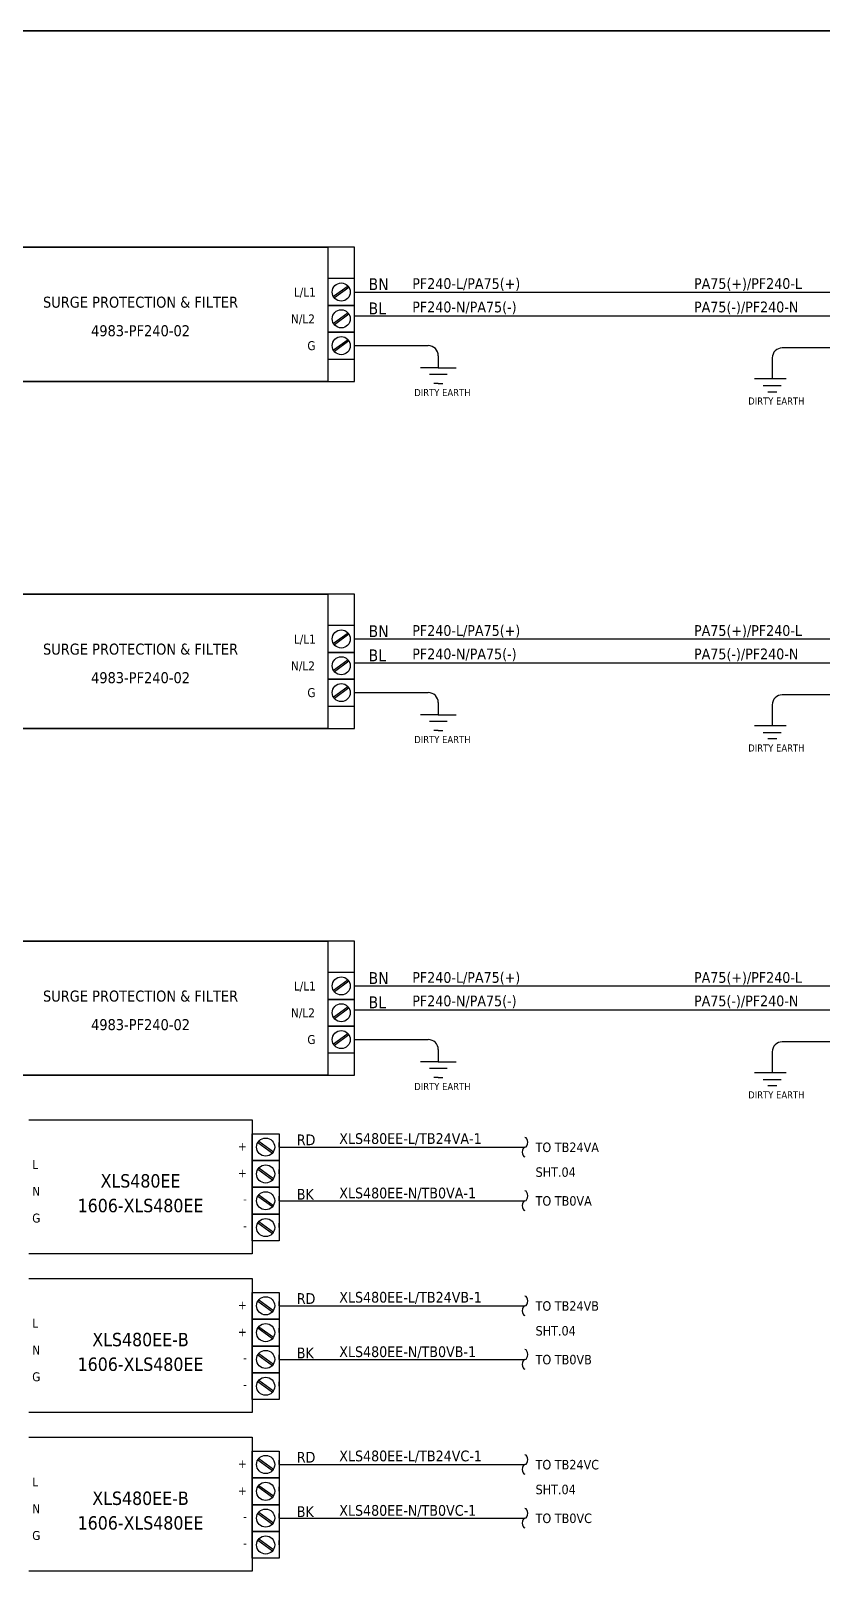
# Model space of a CAD drawing. Header units: millimetres. Extents: x 0 to 1792788, y -13 to 262234.
# Drawn here: x 275083 to 292481, y 219326 to 253193 of the extents above; entities that cross this region are included whole.
import ezdxf
from ezdxf.enums import TextEntityAlignment as Align

# ---------------------------------------------------------------- set-up
doc = ezdxf.new("R2010")
doc.units = ezdxf.units.MM
doc.layers.add('HELPPOINT', color=7, linetype='Continuous', lineweight=25)
doc.layers.add('power', color=7, linetype='Continuous', lineweight=25)
doc.styles.add('Tahoma', font='')
doc.styles.get('Tahoma').set_extended_font_data('Tahoma')

# ---------------------------------------------------------------- blocks, each defined once
blk = doc.blocks.new('TPA')
at = {"layer": 'HELPPOINT', "color": 4, "lineweight": 35, "ltscale": 25.4}
blk.add_line((14292753, 12827491), (14405128, 12827491), dxfattribs=at)
blk.add_line((14292753, 12827491), (14405128, 12827491), dxfattribs=at)

msp = doc.modelspace()

# ---------------------------------------------------------------- linework, layer by layer
at = {"ltscale": 25.4}
for p, q in [((273376, 248433), (281613, 248433)), ((281613, 247057), (281613, 246861)), ((273376, 240804), (281613, 240804)), ((281613, 239429), (281613, 239233)), ((273376, 233176), (281613, 233176)), ((281613, 231801), (281613, 231604)), ((275039, 229251), (279951, 229251)), ((279951, 229251), (279951, 227778)), ((279951, 227778), (279951, 226304)), ((279951, 226304), (275039, 226304)), ((275039, 225762), (279951, 225762)), ((279951, 225762), (279951, 224289)), ((279951, 224289), (279951, 222815)), ((279951, 222815), (275039, 222815)), ((275039, 222273), (279951, 222273)), ((279951, 222273), (279951, 220800)), ((279951, 220800), (279951, 219326)), ((279951, 219326), (275039, 219326))]:
    msp.add_line(p, q, dxfattribs=at)
at = {"color": 2, "ltscale": 25.4}
for p, q in [((281613, 248433), (281613, 245485)), ((281613, 248433), (281613, 245485)), ((281613, 246959), (281613, 245485)), ((281613, 245485), (273376, 245485)), ((281613, 240804), (281613, 237857)), ((281613, 240804), (281613, 237857)), ((281613, 239331), (281613, 237857)), ((281613, 237857), (273376, 237857)), ((281613, 233176), (281613, 230229)), ((281613, 233176), (281613, 230229)), ((281613, 231703), (281613, 230229)), ((281613, 230229), (273376, 230229))]:
    msp.add_line(p, q, dxfattribs=at)
at = {"color": 7, "ltscale": 25.4}
for p, q in [((282202, 247745), (281613, 247745)), ((281613, 247745), (281613, 247155)), ((282058, 247581), (281737, 247348)), ((282058, 247581), (281737, 247348)), ((282058, 247581), (281737, 247348)), ((282058, 247581), (281737, 247348)), ((282058, 247581), (281737, 247348)), ((282058, 247581), (281737, 247348)), ((282058, 247581), (281737, 247348)), ((282058, 247581), (281737, 247348)), ((282058, 247581), (281737, 247348)), ((282058, 247581), (281737, 247348)), ((282058, 247581), (281737, 247348)), ((282058, 247581), (281737, 247348)), ((282058, 247581), (281737, 247348)), ((282058, 247581), (281737, 247348)), ((282058, 247581), (281737, 247348)), ((282202, 247155), (282202, 247745)), ((282078, 247553), (281757, 247320)), ((282078, 247553), (281757, 247320)), ((282078, 247553), (281757, 247320)), ((282078, 247553), (281757, 247320)), ((282078, 247553), (281757, 247320)), ((282202, 247450), (282202, 247548)), ((281613, 247155), (282202, 247155)), ((282202, 247155), (281613, 247155)), ((281613, 247155), (281613, 246566)), ((282058, 246992), (281737, 246759)), ((282058, 246992), (281737, 246759)), ((282058, 246992), (281737, 246759)), ((282058, 246992), (281737, 246759)), ((282058, 246992), (281737, 246759)), ((282058, 246992), (281737, 246759)), ((282058, 246992), (281737, 246759)), ((282058, 246992), (281737, 246759)), ((282058, 246992), (281737, 246759)), ((282058, 246992), (281737, 246759)), ((282058, 246992), (281737, 246759)), ((282058, 246992), (281737, 246759)), ((282058, 246992), (281737, 246759)), ((282058, 246992), (281737, 246759)), ((282058, 246992), (281737, 246759)), ((282078, 246964), (281757, 246731)), ((282078, 246964), (281757, 246731)), ((282078, 246964), (281757, 246731)), ((282078, 246964), (281757, 246731)), ((282078, 246964), (281757, 246731)), ((282202, 246566), (282202, 247155)), ((282202, 246861), (282202, 246959)), ((281613, 246566), (282202, 246566)), ((282202, 246566), (281613, 246566)), ((281613, 246566), (281613, 245977)), ((282202, 245977), (282202, 246566)), ((282058, 246402), (281737, 246169)), ((282058, 246402), (281737, 246169)), ((282058, 246402), (281737, 246169)), ((282058, 246402), (281737, 246169)), ((282058, 246402), (281737, 246169)), ((282058, 246402), (281737, 246169)), ((282058, 246402), (281737, 246169)), ((282058, 246402), (281737, 246169)), ((282058, 246402), (281737, 246169)), ((282058, 246402), (281737, 246169)), ((282058, 246402), (281737, 246169)), ((282058, 246402), (281737, 246169)), ((282058, 246402), (281737, 246169)), ((282058, 246402), (281737, 246169)), ((282058, 246402), (281737, 246169)), ((282078, 246374), (281757, 246141)), ((282078, 246374), (281757, 246141)), ((282078, 246374), (281757, 246141)), ((282078, 246374), (281757, 246141)), ((282078, 246374), (281757, 246141)), ((281613, 245977), (282202, 245977)), ((282202, 240117), (281613, 240117)), ((281613, 240117), (281613, 239527)), ((282058, 239953), (281737, 239720)), ((282058, 239953), (281737, 239720)), ((282058, 239953), (281737, 239720)), ((282058, 239953), (281737, 239720)), ((282058, 239953), (281737, 239720)), ((282058, 239953), (281737, 239720)), ((282058, 239953), (281737, 239720)), ((282058, 239953), (281737, 239720)), ((282058, 239953), (281737, 239720)), ((282058, 239953), (281737, 239720)), ((282058, 239953), (281737, 239720)), ((282058, 239953), (281737, 239720)), ((282058, 239953), (281737, 239720)), ((282058, 239953), (281737, 239720)), ((282058, 239953), (281737, 239720)), ((282078, 239925), (281757, 239692)), ((282078, 239925), (281757, 239692)), ((282078, 239925), (281757, 239692)), ((282078, 239925), (281757, 239692)), ((282078, 239925), (281757, 239692)), ((282202, 239527), (282202, 240117)), ((282202, 239822), (282202, 239920)), ((281613, 239527), (282202, 239527)), ((282202, 239527), (281613, 239527)), ((281613, 239527), (281613, 238938)), ((282202, 238938), (282202, 239527)), ((282058, 239363), (281737, 239131)), ((282058, 239363), (281737, 239131)), ((282058, 239363), (281737, 239131)), ((282058, 239363), (281737, 239131)), ((282058, 239363), (281737, 239131)), ((282058, 239363), (281737, 239131)), ((282058, 239363), (281737, 239131)), ((282058, 239363), (281737, 239131)), ((282058, 239363), (281737, 239131)), ((282058, 239363), (281737, 239131)), ((282058, 239363), (281737, 239131)), ((282058, 239363), (281737, 239131)), ((282058, 239363), (281737, 239131)), ((282058, 239363), (281737, 239131)), ((282058, 239363), (281737, 239131)), ((282078, 239336), (281757, 239103)), ((282078, 239336), (281757, 239103)), ((282078, 239336), (281757, 239103)), ((282078, 239336), (281757, 239103)), ((282078, 239336), (281757, 239103)), ((282202, 239233), (282202, 239331)), ((281613, 238938), (282202, 238938)), ((282202, 238938), (281613, 238938)), ((281613, 238938), (281613, 238348)), ((282058, 238774), (281737, 238541)), ((282058, 238774), (281737, 238541)), ((282058, 238774), (281737, 238541)), ((282058, 238774), (281737, 238541)), ((282058, 238774), (281737, 238541)), ((282058, 238774), (281737, 238541)), ((282058, 238774), (281737, 238541)), ((282058, 238774), (281737, 238541)), ((282058, 238774), (281737, 238541)), ((282058, 238774), (281737, 238541)), ((282058, 238774), (281737, 238541)), ((282058, 238774), (281737, 238541)), ((282058, 238774), (281737, 238541)), ((282058, 238774), (281737, 238541)), ((282058, 238774), (281737, 238541)), ((282202, 238348), (282202, 238938)), ((282078, 238746), (281757, 238513)), ((282078, 238746), (281757, 238513)), ((282078, 238746), (281757, 238513)), ((282078, 238746), (281757, 238513)), ((282078, 238746), (281757, 238513)), ((281613, 238348), (282202, 238348)), ((282202, 232488), (281613, 232488)), ((281613, 232488), (281613, 231899)), ((282202, 231899), (282202, 232488)), ((282058, 232325), (281737, 232092)), ((282058, 232325), (281737, 232092)), ((282058, 232325), (281737, 232092)), ((282058, 232325), (281737, 232092)), ((282058, 232325), (281737, 232092)), ((282058, 232325), (281737, 232092)), ((282058, 232325), (281737, 232092)), ((282058, 232325), (281737, 232092)), ((282058, 232325), (281737, 232092)), ((282058, 232325), (281737, 232092)), ((282058, 232325), (281737, 232092)), ((282058, 232325), (281737, 232092)), ((282058, 232325), (281737, 232092)), ((282058, 232325), (281737, 232092)), ((282058, 232325), (281737, 232092)), ((282078, 232297), (281757, 232064)), ((282078, 232297), (281757, 232064)), ((282078, 232297), (281757, 232064)), ((282078, 232297), (281757, 232064)), ((282078, 232297), (281757, 232064)), ((282202, 232194), (282202, 232292)), ((281613, 231899), (282202, 231899)), ((282202, 231899), (281613, 231899)), ((281613, 231899), (281613, 231310)), ((282058, 231735), (281737, 231502)), ((282058, 231735), (281737, 231502)), ((282058, 231735), (281737, 231502)), ((282058, 231735), (281737, 231502)), ((282058, 231735), (281737, 231502)), ((282058, 231735), (281737, 231502)), ((282058, 231735), (281737, 231502)), ((282058, 231735), (281737, 231502)), ((282058, 231735), (281737, 231502)), ((282058, 231735), (281737, 231502)), ((282058, 231735), (281737, 231502)), ((282058, 231735), (281737, 231502)), ((282058, 231735), (281737, 231502)), ((282058, 231735), (281737, 231502)), ((282058, 231735), (281737, 231502)), ((282078, 231707), (281757, 231474)), ((282078, 231707), (281757, 231474)), ((282078, 231707), (281757, 231474)), ((282078, 231707), (281757, 231474)), ((282078, 231707), (281757, 231474)), ((282202, 231310), (282202, 231899)), ((282202, 231604), (282202, 231703)), ((281613, 231310), (282202, 231310)), ((282202, 231310), (281613, 231310)), ((281613, 231310), (281613, 230720)), ((282058, 231146), (281737, 230913)), ((282058, 231146), (281737, 230913)), ((282058, 231146), (281737, 230913)), ((282058, 231146), (281737, 230913)), ((282058, 231146), (281737, 230913)), ((282058, 231146), (281737, 230913)), ((282058, 231146), (281737, 230913)), ((282058, 231146), (281737, 230913)), ((282058, 231146), (281737, 230913)), ((282058, 231146), (281737, 230913)), ((282058, 231146), (281737, 230913)), ((282058, 231146), (281737, 230913)), ((282058, 231146), (281737, 230913)), ((282058, 231146), (281737, 230913)), ((282058, 231146), (281737, 230913)), ((282078, 231118), (281757, 230885)), ((282078, 231118), (281757, 230885)), ((282078, 231118), (281757, 230885)), ((282078, 231118), (281757, 230885)), ((282078, 231118), (281757, 230885)), ((282202, 230720), (282202, 231310)), ((281613, 230720), (282202, 230720)), ((279951, 229251), (279951, 226304)), ((279951, 228355), (279951, 228944)), ((279951, 228944), (280540, 228944)), ((280540, 228944), (280540, 228355)), ((280075, 228753), (280396, 228520)), ((280075, 228753), (280396, 228520)), ((280075, 228753), (280396, 228520)), ((280075, 228753), (280396, 228520)), ((280075, 228753), (280396, 228520)), ((280095, 228780), (280416, 228548)), ((280095, 228780), (280416, 228548)), ((280095, 228780), (280416, 228548)), ((280095, 228780), (280416, 228548)), ((280095, 228780), (280416, 228548)), ((280095, 228780), (280416, 228548)), ((280095, 228780), (280416, 228548)), ((280095, 228780), (280416, 228548)), ((280095, 228780), (280416, 228548)), ((280095, 228780), (280416, 228548)), ((280095, 228780), (280416, 228548)), ((280095, 228780), (280416, 228548)), ((280095, 228780), (280416, 228548)), ((280095, 228780), (280416, 228548)), ((280095, 228780), (280416, 228548)), ((280540, 228650), (280540, 228748)), ((280540, 228355), (279951, 228355)), ((279951, 227766), (279951, 228355)), ((279951, 228355), (280540, 228355)), ((280540, 228355), (280540, 227766)), ((280075, 228163), (280396, 227930)), ((280075, 228163), (280396, 227930)), ((280075, 228163), (280396, 227930)), ((280075, 228163), (280396, 227930)), ((280075, 228163), (280396, 227930)), ((280095, 228191), (280416, 227958)), ((280095, 228191), (280416, 227958)), ((280095, 228191), (280416, 227958)), ((280095, 228191), (280416, 227958)), ((280095, 228191), (280416, 227958)), ((280095, 228191), (280416, 227958)), ((280095, 228191), (280416, 227958)), ((280095, 228191), (280416, 227958)), ((280095, 228191), (280416, 227958)), ((280095, 228191), (280416, 227958)), ((280095, 228191), (280416, 227958)), ((280095, 228191), (280416, 227958)), ((280095, 228191), (280416, 227958)), ((280095, 228191), (280416, 227958)), ((280095, 228191), (280416, 227958)), ((280540, 228060), (280540, 228158)), ((280540, 227766), (279951, 227766)), ((279951, 227176), (279951, 227766)), ((279951, 227766), (280540, 227766)), ((280095, 227602), (280416, 227369)), ((280095, 227602), (280416, 227369)), ((280095, 227602), (280416, 227369)), ((280095, 227602), (280416, 227369)), ((280095, 227602), (280416, 227369)), ((280095, 227602), (280416, 227369)), ((280095, 227602), (280416, 227369)), ((280095, 227602), (280416, 227369)), ((280095, 227602), (280416, 227369)), ((280095, 227602), (280416, 227369)), ((280095, 227602), (280416, 227369)), ((280095, 227602), (280416, 227369)), ((280095, 227602), (280416, 227369)), ((280095, 227602), (280416, 227369)), ((280095, 227602), (280416, 227369)), ((280540, 227766), (280540, 227176)), ((280075, 227574), (280396, 227341)), ((280075, 227574), (280396, 227341)), ((280075, 227574), (280396, 227341)), ((280075, 227574), (280396, 227341)), ((280075, 227574), (280396, 227341)), ((280540, 227471), (280540, 227569)), ((280540, 227471), (285947, 227471)), ((280540, 227176), (279951, 227176)), ((279951, 226587), (279951, 227176)), ((279951, 227176), (280540, 227176)), ((280075, 226984), (280396, 226752)), ((280075, 226984), (280396, 226752)), ((280075, 226984), (280396, 226752)), ((280075, 226984), (280396, 226752)), ((280075, 226984), (280396, 226752)), ((280095, 227012), (280416, 226780)), ((280095, 227012), (280416, 226780)), ((280095, 227012), (280416, 226780)), ((280095, 227012), (280416, 226780)), ((280095, 227012), (280416, 226780)), ((280095, 227012), (280416, 226780)), ((280095, 227012), (280416, 226780)), ((280095, 227012), (280416, 226780)), ((280095, 227012), (280416, 226780)), ((280095, 227012), (280416, 226780)), ((280095, 227012), (280416, 226780)), ((280095, 227012), (280416, 226780)), ((280095, 227012), (280416, 226780)), ((280095, 227012), (280416, 226780)), ((280095, 227012), (280416, 226780)), ((280540, 227176), (280540, 226587)), ((280540, 226881), (280540, 226980)), ((280540, 226587), (279951, 226587)), ((279951, 225762), (279951, 222815)), ((279951, 224866), (279951, 225455)), ((279951, 225455), (280540, 225455)), ((280075, 225264), (280396, 225031)), ((280075, 225264), (280396, 225031)), ((280075, 225264), (280396, 225031)), ((280075, 225264), (280396, 225031)), ((280075, 225264), (280396, 225031)), ((280095, 225291), (280416, 225059)), ((280095, 225291), (280416, 225059)), ((280095, 225291), (280416, 225059)), ((280095, 225291), (280416, 225059)), ((280095, 225291), (280416, 225059)), ((280095, 225291), (280416, 225059)), ((280095, 225291), (280416, 225059)), ((280095, 225291), (280416, 225059)), ((280095, 225291), (280416, 225059)), ((280095, 225291), (280416, 225059)), ((280095, 225291), (280416, 225059)), ((280095, 225291), (280416, 225059)), ((280095, 225291), (280416, 225059)), ((280095, 225291), (280416, 225059)), ((280095, 225291), (280416, 225059)), ((280540, 225455), (280540, 224866)), ((280540, 225161), (280540, 225259)), ((280540, 224866), (279951, 224866)), ((279951, 224276), (279951, 224866)), ((279951, 224866), (280540, 224866)), ((280075, 224674), (280396, 224441)), ((280075, 224674), (280396, 224441)), ((280075, 224674), (280396, 224441)), ((280075, 224674), (280396, 224441)), ((280075, 224674), (280396, 224441)), ((280095, 224702), (280416, 224469)), ((280095, 224702), (280416, 224469)), ((280095, 224702), (280416, 224469)), ((280095, 224702), (280416, 224469)), ((280095, 224702), (280416, 224469)), ((280095, 224702), (280416, 224469)), ((280095, 224702), (280416, 224469)), ((280095, 224702), (280416, 224469)), ((280095, 224702), (280416, 224469)), ((280095, 224702), (280416, 224469)), ((280095, 224702), (280416, 224469)), ((280095, 224702), (280416, 224469)), ((280095, 224702), (280416, 224469)), ((280095, 224702), (280416, 224469)), ((280095, 224702), (280416, 224469)), ((280540, 224866), (280540, 224276)), ((280540, 224571), (280540, 224669)), ((280540, 224276), (279951, 224276)), ((279951, 223687), (279951, 224276)), ((279951, 224276), (280540, 224276)), ((280540, 224276), (280540, 223687)), ((280075, 224085), (280396, 223852)), ((280075, 224085), (280396, 223852)), ((280075, 224085), (280396, 223852)), ((280075, 224085), (280396, 223852)), ((280075, 224085), (280396, 223852)), ((280095, 224113), (280416, 223880)), ((280095, 224113), (280416, 223880)), ((280095, 224113), (280416, 223880)), ((280095, 224113), (280416, 223880)), ((280095, 224113), (280416, 223880)), ((280095, 224113), (280416, 223880)), ((280095, 224113), (280416, 223880)), ((280095, 224113), (280416, 223880)), ((280095, 224113), (280416, 223880)), ((280095, 224113), (280416, 223880)), ((280095, 224113), (280416, 223880)), ((280095, 224113), (280416, 223880)), ((280095, 224113), (280416, 223880)), ((280095, 224113), (280416, 223880)), ((280095, 224113), (280416, 223880)), ((280540, 223982), (280540, 224080)), ((280540, 223982), (285947, 223982)), ((280540, 223687), (279951, 223687)), ((279951, 223098), (279951, 223687)), ((279951, 223687), (280540, 223687)), ((280095, 223523), (280416, 223290)), ((280095, 223523), (280416, 223290)), ((280095, 223523), (280416, 223290)), ((280095, 223523), (280416, 223290)), ((280095, 223523), (280416, 223290)), ((280095, 223523), (280416, 223290)), ((280095, 223523), (280416, 223290)), ((280095, 223523), (280416, 223290)), ((280095, 223523), (280416, 223290)), ((280095, 223523), (280416, 223290)), ((280095, 223523), (280416, 223290)), ((280095, 223523), (280416, 223290)), ((280095, 223523), (280416, 223290)), ((280095, 223523), (280416, 223290)), ((280095, 223523), (280416, 223290)), ((280540, 223687), (280540, 223098)), ((280075, 223495), (280396, 223262)), ((280075, 223495), (280396, 223262)), ((280075, 223495), (280396, 223262)), ((280075, 223495), (280396, 223262)), ((280075, 223495), (280396, 223262)), ((280540, 223392), (280540, 223491)), ((280540, 223098), (279951, 223098)), ((279951, 222273), (279951, 219326)), ((279951, 221377), (279951, 221966)), ((279951, 221966), (280540, 221966)), ((280540, 221966), (280540, 221377)), ((280075, 221774), (280396, 221542)), ((280075, 221774), (280396, 221542)), ((280075, 221774), (280396, 221542)), ((280075, 221774), (280396, 221542)), ((280075, 221774), (280396, 221542)), ((280095, 221802), (280416, 221570)), ((280095, 221802), (280416, 221570)), ((280095, 221802), (280416, 221570)), ((280095, 221802), (280416, 221570)), ((280095, 221802), (280416, 221570)), ((280095, 221802), (280416, 221570)), ((280095, 221802), (280416, 221570)), ((280095, 221802), (280416, 221570)), ((280095, 221802), (280416, 221570)), ((280095, 221802), (280416, 221570)), ((280095, 221802), (280416, 221570)), ((280095, 221802), (280416, 221570)), ((280095, 221802), (280416, 221570)), ((280095, 221802), (280416, 221570)), ((280095, 221802), (280416, 221570)), ((280540, 221672), (280540, 221770)), ((280540, 221377), (279951, 221377)), ((279951, 220787), (279951, 221377)), ((279951, 221377), (280540, 221377)), ((280075, 221185), (280396, 220952)), ((280075, 221185), (280396, 220952)), ((280075, 221185), (280396, 220952)), ((280075, 221185), (280396, 220952)), ((280075, 221185), (280396, 220952)), ((280095, 221213), (280416, 220980)), ((280095, 221213), (280416, 220980)), ((280095, 221213), (280416, 220980)), ((280095, 221213), (280416, 220980)), ((280095, 221213), (280416, 220980)), ((280095, 221213), (280416, 220980)), ((280095, 221213), (280416, 220980)), ((280095, 221213), (280416, 220980)), ((280095, 221213), (280416, 220980)), ((280095, 221213), (280416, 220980)), ((280095, 221213), (280416, 220980)), ((280095, 221213), (280416, 220980)), ((280095, 221213), (280416, 220980)), ((280095, 221213), (280416, 220980)), ((280095, 221213), (280416, 220980)), ((280540, 221377), (280540, 220787)), ((280540, 221082), (280540, 221180)), ((280540, 220787), (279951, 220787)), ((279951, 220198), (279951, 220787)), ((279951, 220787), (280540, 220787)), ((280075, 220596), (280396, 220363)), ((280075, 220596), (280396, 220363)), ((280075, 220596), (280396, 220363)), ((280075, 220596), (280396, 220363)), ((280075, 220596), (280396, 220363)), ((280095, 220624), (280416, 220391)), ((280095, 220624), (280416, 220391)), ((280095, 220624), (280416, 220391)), ((280095, 220624), (280416, 220391)), ((280095, 220624), (280416, 220391)), ((280095, 220624), (280416, 220391)), ((280095, 220624), (280416, 220391)), ((280095, 220624), (280416, 220391)), ((280095, 220624), (280416, 220391)), ((280095, 220624), (280416, 220391)), ((280095, 220624), (280416, 220391)), ((280095, 220624), (280416, 220391)), ((280095, 220624), (280416, 220391)), ((280095, 220624), (280416, 220391)), ((280095, 220624), (280416, 220391)), ((280540, 220787), (280540, 220198)), ((280540, 220493), (280540, 220591)), ((280540, 220493), (285947, 220493)), ((280540, 220198), (279951, 220198)), ((279951, 219609), (279951, 220198)), ((279951, 220198), (280540, 220198)), ((280540, 220198), (280540, 219609)), ((280075, 220006), (280396, 219773)), ((280075, 220006), (280396, 219773)), ((280075, 220006), (280396, 219773)), ((280075, 220006), (280396, 219773)), ((280075, 220006), (280396, 219773)), ((280095, 220034), (280416, 219801)), ((280095, 220034), (280416, 219801)), ((280095, 220034), (280416, 219801)), ((280095, 220034), (280416, 219801)), ((280095, 220034), (280416, 219801)), ((280095, 220034), (280416, 219801)), ((280095, 220034), (280416, 219801)), ((280095, 220034), (280416, 219801)), ((280095, 220034), (280416, 219801)), ((280095, 220034), (280416, 219801)), ((280095, 220034), (280416, 219801)), ((280095, 220034), (280416, 219801)), ((280095, 220034), (280416, 219801)), ((280095, 220034), (280416, 219801)), ((280095, 220034), (280416, 219801)), ((280540, 219903), (280540, 220002)), ((280540, 219609), (279951, 219609))]:
    msp.add_line(p, q, dxfattribs=at)
at = {"color": 3, "ltscale": 25.4}
for p, q in [((282202, 246271), (283820, 246271)), ((293221, 246222), (291604, 246222)), ((284041, 246050), (284041, 245780)), ((291383, 246001), (291383, 245539)), ((284041, 245780), (283648, 245780)), ((284237, 245638), (283845, 245638)), ((284041, 245780), (284434, 245780)), ((291690, 245539), (290990, 245539)), ((284041, 245436), (283943, 245436)), ((284041, 245436), (284139, 245436)), ((291186, 245396), (291579, 245396)), ((291481, 245251), (291284, 245251)), ((282202, 238643), (283820, 238643)), ((293221, 238594), (291604, 238594)), ((284041, 238152), (283648, 238152)), ((284041, 238422), (284041, 238152)), ((284041, 238152), (284434, 238152)), ((291383, 238373), (291383, 237910)), ((284237, 238009), (283845, 238009)), ((284041, 237808), (283943, 237808)), ((284041, 237808), (284139, 237808)), ((291690, 237910), (290990, 237910)), ((291186, 237768), (291579, 237768)), ((291481, 237623), (291284, 237623)), ((282202, 231015), (283820, 231015)), ((284041, 230794), (284041, 230524)), ((291383, 230744), (291383, 230282)), ((293221, 230965), (291604, 230965)), ((284041, 230524), (283648, 230524)), ((284237, 230381), (283845, 230381)), ((284041, 230524), (284434, 230524)), ((284041, 230180), (283943, 230180)), ((284041, 230180), (284139, 230180)), ((291690, 230282), (290990, 230282)), ((291186, 230140), (291579, 230140)), ((291481, 229995), (291284, 229995))]:
    msp.add_line(p, q, dxfattribs=at)
at = {"color": 1, "ltscale": 25.4}
for p, q in [((280540, 228650), (285947, 228650)), ((280540, 225161), (285947, 225161)), ((280540, 221672), (285947, 221672))]:
    msp.add_line(p, q, dxfattribs=at)
at = {"color": 2, "ltscale": 25.4}
for points in [[(272787, 245485), (282202, 245485), (282202, 248433), (272787, 248433)], [(272787, 237857), (282202, 237857), (282202, 240804), (272787, 240804)], [(272787, 230229), (282202, 230229), (282202, 233176), (272787, 233176)]]:
    msp.add_lwpolyline(points, close=True, dxfattribs=at)
at = {"color": 7, "ltscale": 25.4}
for centre in [(281908, 247450), (281908, 246861), (281908, 246271), (281908, 239822), (281908, 239233), (281908, 238643), (281908, 232194), (281908, 231604), (281908, 231015), (280245, 228650), (280245, 228060), (280245, 227471), (280245, 226881), (280245, 225161), (280245, 224571), (280245, 223982), (280245, 223392), (280245, 221672), (280245, 221082), (280245, 220493), (280245, 219903)]:
    msp.add_circle(centre, 199, dxfattribs=at)
at = {"color": 3, "ltscale": 25.4}
for centre, start, end in [((283820, 246050), 0, 90), ((291604, 246001), 90, 180), ((283820, 238422), 0, 90), ((291604, 238373), 90, 180), ((283820, 230794), 0, 90), ((291604, 230744), 90, 180)]:
    msp.add_arc(centre, 221, start, end, dxfattribs=at)
at = {"layer": 'power', "color": 1, "linetype": 'Continuous', "ltscale": 25.4}
for p, q in [((282202, 247450), (293221, 247450)), ((282202, 239822), (293221, 239822)), ((282202, 232194), (293221, 232194))]:
    msp.add_line(p, q, dxfattribs=at)
at = {"layer": 'power', "color": 7, "ltscale": 25.4}
for p, q in [((293221, 246917), (282202, 246917)), ((293221, 239289), (282202, 239289)), ((293221, 231661), (282202, 231661))]:
    msp.add_line(p, q, dxfattribs=at)
at = {"layer": 'power', "color": 1, "ltscale": 25.4}
for centre, major_axis in [((285947, 228542), (0, -108)), ((285947, 228757), (0, 108)), ((285947, 225268), (0, 108)), ((285947, 225053), (0, -108)), ((285947, 221779), (0, 108)), ((285947, 221564), (0, -108))]:
    msp.add_ellipse(centre, major_axis=major_axis, ratio=0.550167, start_param=3.141593, end_param=6.283185, dxfattribs=at)
at = {"layer": 'power', "color": 7, "ltscale": 25.4}
for centre, major_axis in [((285947, 227579), (0, 108)), ((285947, 227363), (0, -108)), ((285947, 223874), (0, -108)), ((285947, 224090), (0, 108)), ((285947, 220385), (0, -108)), ((285947, 220600), (0, 108))]:
    msp.add_ellipse(centre, major_axis=major_axis, ratio=0.550167, start_param=3.141593, end_param=6.283185, dxfattribs=at)

# ---------------------------------------------------------------- block references
at = {"xscale": 0.8796480001183227, "yscale": 0.8796480000019073, "zscale": 0.8796480001183227}
msp.add_blockref('TPA', (-12342944, -11030484), dxfattribs=at)

# ---------------------------------------------------------------- texts
at = {"color": 2, "style": 'Tahoma'}
for s, p in [('SURGE PROTECTION & FILTER', (277495, 247227)), ('4983-PF240-02', (277495, 246599)), ('SURGE PROTECTION & FILTER', (277495, 239599)), ('4983-PF240-02', (277495, 238971)), ('SURGE PROTECTION & FILTER', (277495, 231971)), ('4983-PF240-02', (277495, 231343))]:
    msp.add_text(s, height=241.81, dxfattribs=at).set_placement(p, align=Align.MIDDLE_CENTER)
at = {"color": 7, "style": 'Tahoma'}
for s, height, p in [('L/L1', 196.5, (281349, 247350)), ('N/L2', 196.5, (281330, 246760)), ('G', 196, (281342, 246173)), ('L/L1', 196.5, (281349, 239721)), ('N/L2', 196.5, (281330, 239132)), ('G', 196, (281342, 238545)), ('L/L1', 196.5, (281349, 232093)), ('N/L2', 196.5, (281330, 231504)), ('G', 196, (281342, 230917))]:
    msp.add_text(s, height=height, dxfattribs=at).set_placement(p, align=Align.RIGHT)
for s, height, p in [('DIRTY EARTH', 157.18, (284131, 245239)), ('DIRTY EARTH', 157.18, (291473, 245054)), ('DIRTY EARTH', 157.18, (284131, 237611)), ('DIRTY EARTH', 157.18, (291473, 237426)), ('DIRTY EARTH', 157.18, (284131, 229983)), ('DIRTY EARTH', 157.18, (291473, 229798)), ('XLS480EE', 294.7, (277495, 227908)), ('1606-XLS480EE', 294.7, (277495, 227366)), ('XLS480EE-B', 294.7, (277495, 224419)), ('1606-XLS480EE', 294.7, (277495, 223877)), ('XLS480EE-B', 294.7, (277495, 220930)), ('1606-XLS480EE', 294.7, (277495, 220388))]:
    msp.add_text(s, height=height, dxfattribs=at).set_placement(p, align=Align.MIDDLE_CENTER)
for s, p in [('+', (279831, 228740)), ('+', (279831, 228151)), ('-', (279831, 227561)), ('-', (279831, 226972)), ('+', (279831, 225251)), ('+', (279831, 224662)), ('-', (279831, 224072)), ('-', (279831, 223483)), ('+', (279831, 221762)), ('+', (279831, 221173)), ('-', (279831, 220583)), ('-', (279831, 219994))]:
    msp.add_text(s, height=196, rotation=180, dxfattribs=at).set_placement(p)
for s, p in [('L', (275116, 228169)), ('N', (275116, 227579)), ('G', (275114, 226992)), ('L', (275116, 224679)), ('N', (275116, 224090)), ('G', (275114, 223503)), ('L', (275116, 221190)), ('N', (275116, 220601)), ('G', (275114, 220014))]:
    msp.add_text(s, height=196, dxfattribs=at).set_placement(p)
at = {"layer": 'power', "color": 7, "style": 'Tahoma'}
for s, height, p in [('BN', 259.8, (282509, 247623)), ('BL', 259.8, (282509, 247090)), ('BN', 259.8, (282509, 239995)), ('BL', 259.8, (282509, 239462)), ('BN', 259.8, (282509, 232367)), ('BL', 259.8, (282509, 231834)), ('RD', 236.2, (280930, 228810)), ('BK', 236.2, (280930, 227613)), ('RD', 236.2, (280930, 225321)), ('BK', 236.2, (280930, 224124)), ('RD', 236.2, (280930, 221832)), ('BK', 236.2, (280930, 220635))]:
    msp.add_text(s, height=height, dxfattribs=at).set_placement(p, align=Align.MIDDLE_LEFT)
for s, height, p in [('PF240-L/PA75(+)', 236.17, (283469, 247518)), ('PA75(+)/PF240-L', 236.17, (289663, 247518)), ('PF240-N/PA75(-)', 236.17, (283469, 247003)), ('PA75(-)/PF240-N', 236.17, (289663, 247003)), ('PF240-L/PA75(+)', 236.17, (283469, 239890)), ('PA75(+)/PF240-L', 236.17, (289663, 239890)), ('PF240-N/PA75(-)', 236.17, (283469, 239375)), ('PA75(-)/PF240-N', 236.17, (289663, 239375)), ('PF240-L/PA75(+)', 236.17, (283469, 232262)), ('PA75(+)/PF240-L', 236.17, (289663, 232262)), ('PF240-N/PA75(-)', 236.17, (283469, 231747)), ('PA75(-)/PF240-N', 236.17, (289663, 231747)), ('XLS480EE-L/TB24VA-1', 236.17, (281864, 228720)), ('XLS480EE-N/TB0VA-1', 236.17, (281864, 227523)), ('TO TB0VA', 208.8, (286180, 227363)), ('XLS480EE-L/TB24VB-1', 236.17, (281864, 225231)), ('XLS480EE-N/TB0VB-1', 236.17, (281864, 224034)), ('TO TB0VB', 208.8, (286180, 223874)), ('XLS480EE-L/TB24VC-1', 236.17, (281864, 221742)), ('XLS480EE-N/TB0VC-1', 236.17, (281864, 220545)), ('TO TB0VC', 208.8, (286180, 220385))]:
    msp.add_text(s, height=height, dxfattribs=at).set_placement(p)
at = {"layer": 'power', "color": 1, "style": 'Tahoma'}
for s, p in [('TO TB24VA', (286180, 228542)), ('SHT.04', (286180, 227997)), ('TO TB24VB', (286180, 225053)), ('SHT.04', (286180, 224508)), ('TO TB24VC', (286180, 221564)), ('SHT.04', (286180, 221019))]:
    msp.add_text(s, height=208.8, dxfattribs=at).set_placement(p)

doc.saveas('drawing.dxf')
